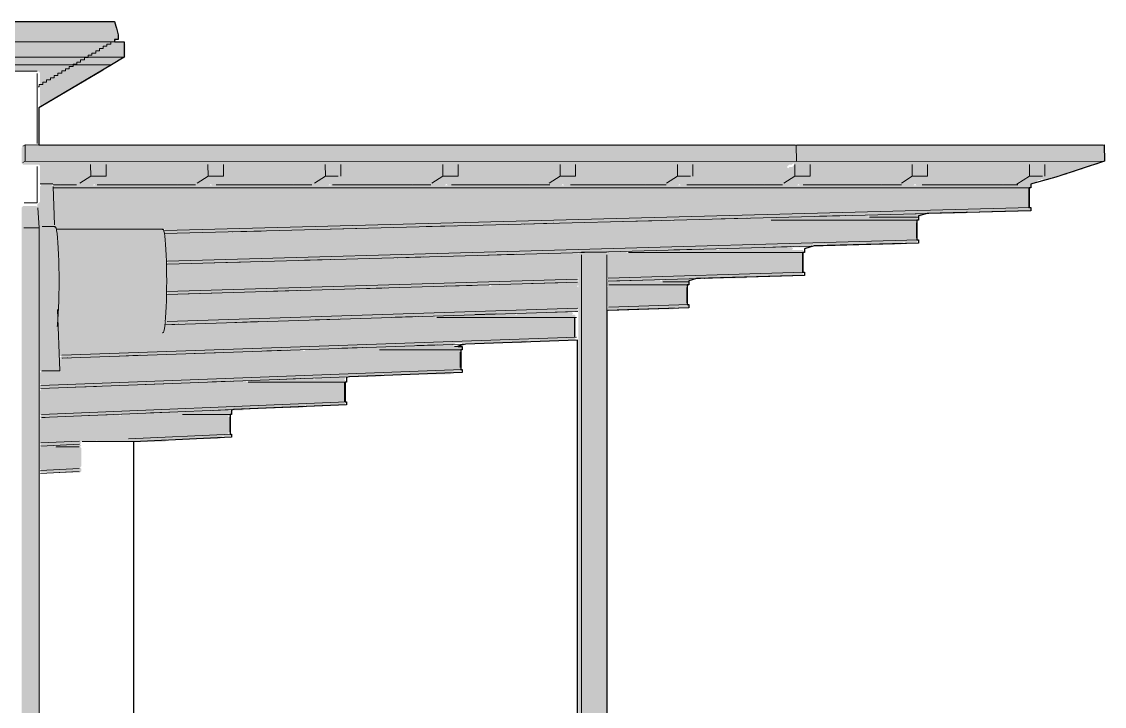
# Model space of a CAD drawing. Header units: millimetres. Extents: x 0 to 84100, y 0 to 59400.
# Drawn here: x 69584 to 73766, y 32670 to 35315 of the extents above; entities that cross this region are included whole.
import ezdxf

# ---------------------------------------------------------------- set-up
doc = ezdxf.new("R2010")
doc.units = ezdxf.units.MM
for name, color, linetype, lineweight in [('09_立面の外形', 7, 'Continuous', 30), ('10_見えがかり', 7, 'Continuous', 13), ('12_見えがかり（ガラス）', 5, 'Continuous', 9)]:
    doc.layers.add(name, color=color, linetype=linetype, lineweight=lineweight)

msp = doc.modelspace()

# ---------------------------------------------------------------- hatches: boundary and pattern name
at = {"layer": '10_見えがかり', "true_color": 0xe9dcc4}
for points in [[(69944.3, 35298.1), (69954.3, 35288.1), (69954.3, 35248.1), (69939.3, 35233.1), (69919.3, 35233.1), (49009.3, 35233.1), (49004.3, 35228.1), (49004.3, 35308.1), (49009.3, 35313.1), (69939.3, 35313.1), (69944.3, 35308.1)], [(69704.3, 34678.1), (69704.3, 34568.1), (69709.3, 34563.1), (69714.3, 34558.1), (69714.3, 34508.1), (69724.3, 34498.1), (69724.3, 34028.1), (69734.3, 34018.1), (69734.3, 33968.1), (69729.3, 33963.1), (69659.3, 33963.1), (69654.3, 33968.1), (69654.3, 34548.1), (69644.3, 34558.1), (69644.3, 34608.1), (69654.3, 34618.1), (69654.3, 34678.1), (69659.3, 34683.1), (69699.3, 34683.1)], [(69644.3, 34558.1), (69654.3, 34548.1), (69654.3, 30698.1), (69649.3, 30693.1), (69589.3, 30693.1), (69584.3, 30698.1), (69584.3, 34598.1), (69589.3, 34603.1), (69639.3, 34603.1), (69644.3, 34598.1)], [(70134.3, 34508.1), (70134.3, 34468.1), (70144.3, 34458.1), (70144.3, 34168.1), (70134.3, 34158.1), (70134.3, 34118.1), (70129.3, 34113.1), (69729.3, 34113.1), (69724.3, 34118.1), (69724.3, 34498.1), (69714.3, 34508.1), (69719.3, 34513.1), (70129.3, 34513.1)]]:
    msp.add_hatch(color=8, dxfattribs=at).paths.add_polyline_path(points)
at = {"layer": '10_見えがかり', "true_color": 0xbdbdbd}
for points in [[(72574.3, 34778.1), (72559.3, 34763.1), (72549.3, 34763.1), (72539.3, 34753.1), (72529.3, 34753.1), (72519.3, 34743.1), (72509.3, 34743.1), (72489.3, 34723.1), (72479.3, 34723.1), (72469.3, 34713.1), (72459.3, 34713.1), (72449.3, 34703.1), (72439.3, 34703.1), (72429.3, 34693.1), (72419.3, 34693.1), (72409.3, 34683.1), (72129.3, 34683.1), (72124.3, 34688.1), (72129.3, 34693.1), (72139.3, 34693.1), (72149.3, 34703.1), (72159.3, 34703.1), (72174.3, 34718.1), (72174.3, 34758.1), (72169.3, 34763.1), (72109.3, 34763.1), (72089.3, 34743.1), (72079.3, 34743.1), (72059.3, 34723.1), (72049.3, 34723.1), (72029.3, 34703.1), (72019.3, 34703.1), (72009.3, 34693.1), (71999.3, 34693.1), (71989.3, 34683.1), (71679.3, 34683.1), (71674.3, 34688.1), (71679.3, 34693.1), (71689.3, 34693.1), (71709.3, 34713.1), (71719.3, 34713.1), (71724.3, 34718.1), (71724.3, 34758.1), (71719.3, 34763.1), (71659.3, 34763.1), (71639.3, 34743.1), (71629.3, 34743.1), (71619.3, 34733.1), (71609.3, 34733.1), (71589.3, 34713.1), (71579.3, 34713.1), (71559.3, 34693.1), (71549.3, 34693.1), (71539.3, 34683.1), (71229.3, 34683.1), (71224.3, 34688.1), (71239.3, 34703.1), (71249.3, 34703.1), (71259.3, 34713.1), (71269.3, 34713.1), (71274.3, 34718.1), (71274.3, 34758.1), (71269.3, 34763.1), (71209.3, 34763.1), (71199.3, 34753.1), (71189.3, 34753.1), (71169.3, 34733.1), (71159.3, 34733.1), (71139.3, 34713.1), (71129.3, 34713.1), (71119.3, 34703.1), (71109.3, 34703.1), (71089.3, 34683.1), (70779.3, 34683.1), (70774.3, 34688.1), (70789.3, 34703.1), (70799.3, 34703.1), (70814.3, 34718.1), (70814.3, 34758.1), (70809.3, 34763.1), (70759.3, 34763.1), (70749.3, 34753.1), (70739.3, 34753.1), (70729.3, 34743.1), (70719.3, 34743.1), (70699.3, 34723.1), (70689.3, 34723.1), (70669.3, 34703.1), (70659.3, 34703.1), (70649.3, 34693.1), (70639.3, 34693.1), (70629.3, 34683.1), (70319.3, 34683.1), (70314.3, 34688.1), (70319.3, 34693.1), (70329.3, 34693.1), (70349.3, 34713.1), (70359.3, 34713.1), (70364.3, 34718.1), (70364.3, 34758.1), (70359.3, 34763.1), (70299.3, 34763.1), (70279.3, 34743.1), (70269.3, 34743.1), (70259.3, 34733.1), (70249.3, 34733.1), (70229.3, 34713.1), (70219.3, 34713.1), (70199.3, 34693.1), (70189.3, 34693.1), (70179.3, 34683.1), (69869.3, 34683.1), (69864.3, 34688.1), (69879.3, 34703.1), (69889.3, 34703.1), (69899.3, 34713.1), (69909.3, 34713.1), (69914.3, 34718.1), (69914.3, 34758.1), (69909.3, 34763.1), (69849.3, 34763.1), (69839.3, 34753.1), (69829.3, 34753.1), (69809.3, 34733.1), (69799.3, 34733.1), (69779.3, 34713.1), (69769.3, 34713.1), (69759.3, 34703.1), (69749.3, 34703.1), (69729.3, 34683.1), (69659.3, 34683.1), (69654.3, 34688.1), (69654.3, 34758.1), (69649.3, 34763.1), (69589.3, 34763.1), (69584.3, 34768.1), (69584.3, 34828.1), (69599.3, 34843.1), (72569.3, 34843.1), (72574.3, 34838.1)], [(73759.3, 34773.1), (73749.3, 34773.1), (73739.3, 34763.1), (73719.3, 34763.1), (73709.3, 34753.1), (73689.3, 34753.1), (73679.3, 34743.1), (73659.3, 34743.1), (73649.3, 34733.1), (73629.3, 34733.1), (73619.3, 34723.1), (73589.3, 34723.1), (73579.3, 34713.1), (73559.3, 34713.1), (73549.3, 34703.1), (73529.3, 34703.1), (73524.3, 34708.1), (73534.3, 34718.1), (73534.3, 34758.1), (73529.3, 34763.1), (73469.3, 34763.1), (73449.3, 34743.1), (73439.3, 34743.1), (73419.3, 34723.1), (73409.3, 34723.1), (73389.3, 34703.1), (73379.3, 34703.1), (73374.3, 34698.1), (73374.3, 34688.1), (73369.3, 34683.1), (73039.3, 34683.1), (73034.3, 34688.1), (73039.3, 34693.1), (73049.3, 34693.1), (73069.3, 34713.1), (73079.3, 34713.1), (73084.3, 34718.1), (73084.3, 34758.1), (73079.3, 34763.1), (73019.3, 34763.1), (72999.3, 34743.1), (72989.3, 34743.1), (72979.3, 34733.1), (72969.3, 34733.1), (72949.3, 34713.1), (72939.3, 34713.1), (72919.3, 34693.1), (72909.3, 34693.1), (72899.3, 34683.1), (72589.3, 34683.1), (72584.3, 34688.1), (72599.3, 34703.1), (72609.3, 34703.1), (72619.3, 34713.1), (72629.3, 34713.1), (72634.3, 34718.1), (72634.3, 34758.1), (72629.3, 34763.1), (72569.3, 34763.1), (72564.3, 34768.1), (72574.3, 34778.1), (72574.3, 34838.1), (72579.3, 34843.1), (73759.3, 34843.1), (73764.3, 34838.1), (73764.3, 34778.1)], [(69914.3, 34758.1), (69914.3, 34718.1), (69909.3, 34713.1), (69899.3, 34713.1), (69889.3, 34703.1), (69879.3, 34703.1), (69859.3, 34683.1), (69739.3, 34683.1), (69734.3, 34688.1), (69749.3, 34703.1), (69759.3, 34703.1), (69769.3, 34713.1), (69779.3, 34713.1), (69799.3, 34733.1), (69809.3, 34733.1), (69829.3, 34753.1), (69839.3, 34753.1), (69849.3, 34763.1), (69909.3, 34763.1)], [(70364.3, 34758.1), (70364.3, 34718.1), (70359.3, 34713.1), (70349.3, 34713.1), (70329.3, 34693.1), (70319.3, 34693.1), (70309.3, 34683.1), (70189.3, 34683.1), (70184.3, 34688.1), (70189.3, 34693.1), (70199.3, 34693.1), (70219.3, 34713.1), (70229.3, 34713.1), (70249.3, 34733.1), (70259.3, 34733.1), (70269.3, 34743.1), (70279.3, 34743.1), (70299.3, 34763.1), (70359.3, 34763.1)], [(70814.3, 34758.1), (70814.3, 34718.1), (70799.3, 34703.1), (70789.3, 34703.1), (70769.3, 34683.1), (70639.3, 34683.1), (70634.3, 34688.1), (70639.3, 34693.1), (70649.3, 34693.1), (70659.3, 34703.1), (70669.3, 34703.1), (70689.3, 34723.1), (70699.3, 34723.1), (70719.3, 34743.1), (70729.3, 34743.1), (70739.3, 34753.1), (70749.3, 34753.1), (70759.3, 34763.1), (70809.3, 34763.1)], [(71274.3, 34758.1), (71274.3, 34718.1), (71269.3, 34713.1), (71259.3, 34713.1), (71249.3, 34703.1), (71239.3, 34703.1), (71219.3, 34683.1), (71099.3, 34683.1), (71094.3, 34688.1), (71109.3, 34703.1), (71119.3, 34703.1), (71129.3, 34713.1), (71139.3, 34713.1), (71159.3, 34733.1), (71169.3, 34733.1), (71189.3, 34753.1), (71199.3, 34753.1), (71209.3, 34763.1), (71269.3, 34763.1)], [(71724.3, 34758.1), (71724.3, 34718.1), (71719.3, 34713.1), (71709.3, 34713.1), (71689.3, 34693.1), (71679.3, 34693.1), (71669.3, 34683.1), (71549.3, 34683.1), (71544.3, 34688.1), (71549.3, 34693.1), (71559.3, 34693.1), (71579.3, 34713.1), (71589.3, 34713.1), (71609.3, 34733.1), (71619.3, 34733.1), (71629.3, 34743.1), (71639.3, 34743.1), (71659.3, 34763.1), (71719.3, 34763.1)], [(72174.3, 34758.1), (72174.3, 34718.1), (72159.3, 34703.1), (72149.3, 34703.1), (72139.3, 34693.1), (72129.3, 34693.1), (72119.3, 34683.1), (71999.3, 34683.1), (71994.3, 34688.1), (71999.3, 34693.1), (72009.3, 34693.1), (72019.3, 34703.1), (72029.3, 34703.1), (72049.3, 34723.1), (72059.3, 34723.1), (72079.3, 34743.1), (72089.3, 34743.1), (72109.3, 34763.1), (72169.3, 34763.1)], [(72519.3, 34733.1), (72499.3, 34713.1), (72489.3, 34713.1), (72479.3, 34703.1), (72469.3, 34703.1), (72449.3, 34683.1), (72419.3, 34683.1), (72414.3, 34688.1), (72419.3, 34693.1), (72429.3, 34693.1), (72439.3, 34703.1), (72449.3, 34703.1), (72459.3, 34713.1), (72469.3, 34713.1), (72479.3, 34723.1), (72489.3, 34723.1), (72509.3, 34743.1), (72519.3, 34743.1), (72529.3, 34753.1), (72539.3, 34753.1), (72544.3, 34748.1), (72529.3, 34733.1)], [(72634.3, 34758.1), (72634.3, 34718.1), (72629.3, 34713.1), (72619.3, 34713.1), (72609.3, 34703.1), (72599.3, 34703.1), (72579.3, 34683.1), (72459.3, 34683.1), (72454.3, 34688.1), (72469.3, 34703.1), (72479.3, 34703.1), (72489.3, 34713.1), (72499.3, 34713.1), (72519.3, 34733.1), (72529.3, 34733.1), (72549.3, 34753.1), (72559.3, 34753.1), (72569.3, 34763.1), (72629.3, 34763.1)], [(73084.3, 34758.1), (73084.3, 34718.1), (73079.3, 34713.1), (73069.3, 34713.1), (73049.3, 34693.1), (73039.3, 34693.1), (73029.3, 34683.1), (72909.3, 34683.1), (72904.3, 34688.1), (72909.3, 34693.1), (72919.3, 34693.1), (72939.3, 34713.1), (72949.3, 34713.1), (72969.3, 34733.1), (72979.3, 34733.1), (72989.3, 34743.1), (72999.3, 34743.1), (73019.3, 34763.1), (73079.3, 34763.1)], [(73534.3, 34758.1), (73534.3, 34718.1), (73519.3, 34703.1), (73509.3, 34703.1), (73499.3, 34693.1), (73489.3, 34693.1), (73479.3, 34683.1), (73379.3, 34683.1), (73374.3, 34688.1), (73374.3, 34698.1), (73379.3, 34703.1), (73389.3, 34703.1), (73409.3, 34723.1), (73419.3, 34723.1), (73439.3, 34743.1), (73449.3, 34743.1), (73469.3, 34763.1), (73529.3, 34763.1)], [(73484.3, 34678.1), (73479.3, 34673.1), (69709.3, 34673.1), (69704.3, 34678.1), (69709.3, 34683.1), (73479.3, 34683.1)], [(73474.3, 34668.1), (73474.3, 34598.1), (73469.3, 34593.1), (73149.3, 34593.1), (73139.3, 34583.1), (72779.3, 34583.1), (72769.3, 34573.1), (72399.3, 34573.1), (72389.3, 34563.1), (72019.3, 34563.1), (72009.3, 34553.1), (71639.3, 34553.1), (71629.3, 34543.1), (71269.3, 34543.1), (71259.3, 34533.1), (70889.3, 34533.1), (70879.3, 34523.1), (70509.3, 34523.1), (70499.3, 34513.1), (69719.3, 34513.1), (69714.3, 34518.1), (69714.3, 34558.1), (69709.3, 34563.1), (69704.3, 34568.1), (69704.3, 34668.1), (69709.3, 34673.1), (73469.3, 34673.1)], [(73484.3, 34588.1), (73479.3, 34583.1), (73239.3, 34583.1), (73229.3, 34573.1), (72859.3, 34573.1), (72849.3, 34563.1), (72479.3, 34563.1), (72469.3, 34553.1), (72099.3, 34553.1), (72089.3, 34543.1), (71729.3, 34543.1), (71719.3, 34533.1), (71349.3, 34533.1), (71339.3, 34523.1), (70969.3, 34523.1), (70959.3, 34513.1), (70589.3, 34513.1), (70579.3, 34503.1), (70219.3, 34503.1), (70209.3, 34493.1), (70139.3, 34493.1), (70134.3, 34498.1), (70134.3, 34508.1), (70139.3, 34513.1), (70499.3, 34513.1), (70509.3, 34523.1), (70879.3, 34523.1), (70889.3, 34533.1), (71259.3, 34533.1), (71269.3, 34543.1), (71629.3, 34543.1), (71639.3, 34553.1), (72009.3, 34553.1), (72019.3, 34563.1), (72389.3, 34563.1), (72399.3, 34573.1), (72769.3, 34573.1), (72779.3, 34583.1), (73139.3, 34583.1), (73149.3, 34593.1), (73479.3, 34593.1)], [(73044.3, 34538.1), (73044.3, 34478.1), (73039.3, 34473.1), (72919.3, 34473.1), (72909.3, 34463.1), (72559.3, 34463.1), (72549.3, 34453.1), (72209.3, 34453.1), (72199.3, 34443.1), (71849.3, 34443.1), (71839.3, 34433.1), (71499.3, 34433.1), (71489.3, 34423.1), (71139.3, 34423.1), (71129.3, 34413.1), (70789.3, 34413.1), (70779.3, 34403.1), (70429.3, 34403.1), (70419.3, 34393.1), (70149.3, 34393.1), (70144.3, 34398.1), (70144.3, 34458.1), (70134.3, 34468.1), (70134.3, 34488.1), (70139.3, 34493.1), (70209.3, 34493.1), (70219.3, 34503.1), (70579.3, 34503.1), (70589.3, 34513.1), (70959.3, 34513.1), (70969.3, 34523.1), (71339.3, 34523.1), (71349.3, 34533.1), (71719.3, 34533.1), (71729.3, 34543.1), (73039.3, 34543.1)], [(73044.3, 34558.1), (73044.3, 34548.1), (73039.3, 34543.1), (72099.3, 34543.1), (72094.3, 34548.1), (72099.3, 34553.1), (72469.3, 34553.1), (72479.3, 34563.1), (73039.3, 34563.1)], [(72859.3, 34563.1), (72854.3, 34568.1), (72859.3, 34573.1), (73059.3, 34573.1), (73064.3, 34568.1), (73059.3, 34563.1)], [(73044.3, 34468.1), (73039.3, 34463.1), (72989.3, 34463.1), (72979.3, 34453.1), (72639.3, 34453.1), (72629.3, 34443.1), (72279.3, 34443.1), (72269.3, 34433.1), (71929.3, 34433.1), (71919.3, 34423.1), (71569.3, 34423.1), (71559.3, 34413.1), (71219.3, 34413.1), (71209.3, 34403.1), (70859.3, 34403.1), (70849.3, 34393.1), (70509.3, 34393.1), (70499.3, 34383.1), (70149.3, 34383.1), (70144.3, 34388.1), (70149.3, 34393.1), (70419.3, 34393.1), (70429.3, 34403.1), (70779.3, 34403.1), (70789.3, 34413.1), (71129.3, 34413.1), (71139.3, 34423.1), (71489.3, 34423.1), (71499.3, 34433.1), (71839.3, 34433.1), (71849.3, 34443.1), (72199.3, 34443.1), (72209.3, 34453.1), (72549.3, 34453.1), (72559.3, 34463.1), (72909.3, 34463.1), (72919.3, 34473.1), (73039.3, 34473.1)], [(71734.3, 34328.1), (71729.3, 34323.1), (71659.3, 34323.1), (71649.3, 34313.1), (71319.3, 34313.1), (71309.3, 34303.1), (70989.3, 34303.1), (70979.3, 34293.1), (70659.3, 34293.1), (70649.3, 34283.1), (70329.3, 34283.1), (70319.3, 34273.1), (70149.3, 34273.1), (70144.3, 34278.1), (70144.3, 34378.1), (70149.3, 34383.1), (70499.3, 34383.1), (70509.3, 34393.1), (70849.3, 34393.1), (70859.3, 34403.1), (71209.3, 34403.1), (71219.3, 34413.1), (71559.3, 34413.1), (71569.3, 34423.1), (71729.3, 34423.1), (71734.3, 34418.1)], [(71844.3, 34418.1), (71844.3, 30398.1), (71839.3, 30393.1), (71739.3, 30393.1), (71734.3, 30398.1), (71734.3, 34418.1), (71739.3, 34423.1), (71839.3, 34423.1)], [(72604.3, 34348.1), (72599.3, 34343.1), (72319.3, 34343.1), (72309.3, 34333.1), (71989.3, 34333.1), (71979.3, 34323.1), (71849.3, 34323.1), (71844.3, 34328.1), (71844.3, 34418.1), (71849.3, 34423.1), (72599.3, 34423.1), (72604.3, 34418.1)], [(72604.3, 34428.1), (72599.3, 34423.1), (71929.3, 34423.1), (71924.3, 34428.1), (71929.3, 34433.1), (72599.3, 34433.1)], [(72274.3, 34438.1), (72279.3, 34443.1), (72559.3, 34443.1), (72564.3, 34438.1), (72559.3, 34433.1), (72279.3, 34433.1)], [(72599.3, 34333.1), (72389.3, 34333.1), (72379.3, 34323.1), (72059.3, 34323.1), (72049.3, 34313.1), (71849.3, 34313.1), (71844.3, 34318.1), (71849.3, 34323.1), (71979.3, 34323.1), (71989.3, 34333.1), (72309.3, 34333.1), (72319.3, 34343.1), (72599.3, 34343.1), (72604.3, 34338.1)], [(71734.3, 34208.1), (71729.3, 34203.1), (71429.3, 34203.1), (71419.3, 34193.1), (71119.3, 34193.1), (71109.3, 34183.1), (70809.3, 34183.1), (70799.3, 34173.1), (70509.3, 34173.1), (70499.3, 34163.1), (70199.3, 34163.1), (70189.3, 34153.1), (70139.3, 34153.1), (70134.3, 34158.1), (70144.3, 34168.1), (70144.3, 34258.1), (70149.3, 34263.1), (70389.3, 34263.1), (70399.3, 34273.1), (70719.3, 34273.1), (70729.3, 34283.1), (71049.3, 34283.1), (71059.3, 34293.1), (71729.3, 34293.1), (71734.3, 34288.1)], [(71719.3, 34303.1), (71399.3, 34303.1), (71389.3, 34293.1), (71059.3, 34293.1), (71049.3, 34283.1), (70729.3, 34283.1), (70719.3, 34273.1), (70399.3, 34273.1), (70389.3, 34263.1), (70149.3, 34263.1), (70144.3, 34268.1), (70149.3, 34273.1), (70319.3, 34273.1), (70329.3, 34283.1), (70649.3, 34283.1), (70659.3, 34293.1), (70979.3, 34293.1), (70989.3, 34303.1), (71309.3, 34303.1), (71319.3, 34313.1), (71649.3, 34313.1), (71659.3, 34323.1), (71729.3, 34323.1), (71734.3, 34318.1)], [(71734.3, 34298.1), (71729.3, 34293.1), (71399.3, 34293.1), (71394.3, 34298.1), (71399.3, 34303.1), (71719.3, 34303.1), (71729.3, 34313.1), (71734.3, 34308.1)], [(72164.3, 34298.1), (72159.3, 34293.1), (71849.3, 34293.1), (71844.3, 34298.1), (71844.3, 34308.1), (71849.3, 34313.1), (72159.3, 34313.1), (72164.3, 34308.1)], [(72154.3, 34228.1), (72149.3, 34223.1), (72049.3, 34223.1), (72039.3, 34213.1), (71849.3, 34213.1), (71844.3, 34218.1), (71844.3, 34288.1), (71849.3, 34293.1), (72149.3, 34293.1), (72154.3, 34288.1)], [(72054.3, 34318.1), (72059.3, 34323.1), (72169.3, 34323.1), (72174.3, 34318.1), (72169.3, 34313.1), (72059.3, 34313.1)], [(72159.3, 34213.1), (72109.3, 34213.1), (72099.3, 34203.1), (71849.3, 34203.1), (71844.3, 34208.1), (71849.3, 34213.1), (72039.3, 34213.1), (72049.3, 34223.1), (72159.3, 34223.1), (72164.3, 34218.1)], [(71724.3, 34168.1), (71724.3, 34098.1), (71719.3, 34093.1), (71479.3, 34093.1), (71469.3, 34083.1), (71189.3, 34083.1), (71179.3, 34073.1), (70909.3, 34073.1), (70899.3, 34063.1), (70619.3, 34063.1), (70609.3, 34053.1), (70339.3, 34053.1), (70329.3, 34043.1), (70049.3, 34043.1), (70039.3, 34033.1), (69759.3, 34033.1), (69749.3, 34023.1), (69729.3, 34023.1), (69724.3, 34028.1), (69724.3, 34108.1), (69729.3, 34113.1), (70129.3, 34113.1), (70134.3, 34118.1), (70134.3, 34138.1), (70139.3, 34143.1), (70259.3, 34143.1), (70269.3, 34153.1), (70559.3, 34153.1), (70569.3, 34163.1), (70869.3, 34163.1), (70879.3, 34173.1), (71719.3, 34173.1)], [(71729.3, 34193.1), (71499.3, 34193.1), (71489.3, 34183.1), (71189.3, 34183.1), (71179.3, 34173.1), (70879.3, 34173.1), (70869.3, 34163.1), (70569.3, 34163.1), (70559.3, 34153.1), (70269.3, 34153.1), (70259.3, 34143.1), (70139.3, 34143.1), (70134.3, 34148.1), (70139.3, 34153.1), (70189.3, 34153.1), (70199.3, 34163.1), (70499.3, 34163.1), (70509.3, 34173.1), (70799.3, 34173.1), (70809.3, 34183.1), (71109.3, 34183.1), (71119.3, 34193.1), (71419.3, 34193.1), (71429.3, 34203.1), (71729.3, 34203.1), (71734.3, 34198.1)], [(71724.3, 34178.1), (71719.3, 34173.1), (71189.3, 34173.1), (71184.3, 34178.1), (71189.3, 34183.1), (71719.3, 34183.1)], [(71499.3, 34183.1), (71494.3, 34188.1), (71499.3, 34193.1), (71709.3, 34193.1), (71714.3, 34188.1), (71709.3, 34183.1)], [(71724.3, 34088.1), (71719.3, 34083.1), (71539.3, 34083.1), (71529.3, 34073.1), (71259.3, 34073.1), (71249.3, 34063.1), (70969.3, 34063.1), (70959.3, 34053.1), (70679.3, 34053.1), (70669.3, 34043.1), (70399.3, 34043.1), (70389.3, 34033.1), (70109.3, 34033.1), (70099.3, 34023.1), (69829.3, 34023.1), (69819.3, 34013.1), (69739.3, 34013.1), (69734.3, 34018.1), (69739.3, 34023.1), (69749.3, 34023.1), (69759.3, 34033.1), (70039.3, 34033.1), (70049.3, 34043.1), (70329.3, 34043.1), (70339.3, 34053.1), (70609.3, 34053.1), (70619.3, 34063.1), (70899.3, 34063.1), (70909.3, 34073.1), (71179.3, 34073.1), (71189.3, 34083.1), (71469.3, 34083.1), (71479.3, 34093.1), (71719.3, 34093.1)], [(71284.3, 34038.1), (71284.3, 33978.1), (71279.3, 33973.1), (71189.3, 33973.1), (71179.3, 33963.1), (70929.3, 33963.1), (70919.3, 33953.1), (70659.3, 33953.1), (70649.3, 33943.1), (70399.3, 33943.1), (70389.3, 33933.1), (70139.3, 33933.1), (70129.3, 33923.1), (69879.3, 33923.1), (69869.3, 33913.1), (69659.3, 33913.1), (69654.3, 33918.1), (69654.3, 33958.1), (69659.3, 33963.1), (69729.3, 33963.1), (69734.3, 33968.1), (69734.3, 34008.1), (69739.3, 34013.1), (69819.3, 34013.1), (69829.3, 34023.1), (70099.3, 34023.1), (70109.3, 34033.1), (70389.3, 34033.1), (70399.3, 34043.1), (71279.3, 34043.1)], [(71284.3, 34058.1), (71284.3, 34048.1), (71279.3, 34043.1), (70679.3, 34043.1), (70674.3, 34048.1), (70679.3, 34053.1), (70959.3, 34053.1), (70969.3, 34063.1), (71279.3, 34063.1)], [(71284.3, 33968.1), (71279.3, 33963.1), (71249.3, 33963.1), (71239.3, 33953.1), (70979.3, 33953.1), (70969.3, 33943.1), (70719.3, 33943.1), (70709.3, 33933.1), (70459.3, 33933.1), (70449.3, 33923.1), (70199.3, 33923.1), (70189.3, 33913.1), (69929.3, 33913.1), (69919.3, 33903.1), (69669.3, 33903.1), (69659.3, 33893.1), (69654.3, 33898.1), (69654.3, 33908.1), (69659.3, 33913.1), (69869.3, 33913.1), (69879.3, 33923.1), (70129.3, 33923.1), (70139.3, 33933.1), (70389.3, 33933.1), (70399.3, 33943.1), (70649.3, 33943.1), (70659.3, 33953.1), (70919.3, 33953.1), (70929.3, 33963.1), (71179.3, 33963.1), (71189.3, 33973.1), (71279.3, 33973.1)], [(70834.3, 33918.1), (70834.3, 33848.1), (70829.3, 33843.1), (70629.3, 33843.1), (70619.3, 33833.1), (70389.3, 33833.1), (70379.3, 33823.1), (70149.3, 33823.1), (70139.3, 33813.1), (69909.3, 33813.1), (69899.3, 33803.1), (69679.3, 33803.1), (69669.3, 33793.1), (69659.3, 33793.1), (69654.3, 33798.1), (69654.3, 33888.1), (69669.3, 33903.1), (69919.3, 33903.1), (69929.3, 33913.1), (70189.3, 33913.1), (70199.3, 33923.1), (70829.3, 33923.1)], [(70834.3, 33928.1), (70829.3, 33923.1), (70459.3, 33923.1), (70454.3, 33928.1), (70459.3, 33933.1), (70829.3, 33933.1)], [(70829.3, 33933.1), (70719.3, 33933.1), (70714.3, 33938.1), (70719.3, 33943.1), (70829.3, 33943.1), (70834.3, 33938.1)], [(70834.3, 33838.1), (70829.3, 33833.1), (70679.3, 33833.1), (70669.3, 33823.1), (70449.3, 33823.1), (70439.3, 33813.1), (70209.3, 33813.1), (70199.3, 33803.1), (69969.3, 33803.1), (69959.3, 33793.1), (69729.3, 33793.1), (69719.3, 33783.1), (69659.3, 33783.1), (69654.3, 33788.1), (69659.3, 33793.1), (69669.3, 33793.1), (69679.3, 33803.1), (69899.3, 33803.1), (69909.3, 33813.1), (70139.3, 33813.1), (70149.3, 33823.1), (70379.3, 33823.1), (70389.3, 33833.1), (70619.3, 33833.1), (70629.3, 33843.1), (70829.3, 33843.1)], [(70384.3, 33788.1), (70384.3, 33728.1), (70379.3, 33723.1), (70319.3, 33723.1), (70309.3, 33713.1), (70099.3, 33713.1), (70089.3, 33703.1), (69879.3, 33703.1), (69869.3, 33693.1), (69669.3, 33693.1), (69659.3, 33683.1), (69654.3, 33688.1), (69654.3, 33778.1), (69659.3, 33783.1), (69719.3, 33783.1), (69729.3, 33793.1), (70379.3, 33793.1)], [(70394.3, 33808.1), (70394.3, 33798.1), (70389.3, 33793.1), (69969.3, 33793.1), (69964.3, 33798.1), (69969.3, 33803.1), (70199.3, 33803.1), (70209.3, 33813.1), (70389.3, 33813.1)], [(70389.3, 33713.1), (70359.3, 33713.1), (70349.3, 33703.1), (70149.3, 33703.1), (70139.3, 33693.1), (69879.3, 33693.1), (69874.3, 33698.1), (69879.3, 33703.1), (70089.3, 33703.1), (70099.3, 33713.1), (70309.3, 33713.1), (70319.3, 33723.1), (70389.3, 33723.1), (70394.3, 33718.1)], [(69809.3, 33683.1), (69719.3, 33683.1), (69714.3, 33678.1), (69709.3, 33673.1), (69659.3, 33673.1), (69654.3, 33678.1), (69669.3, 33693.1), (69809.3, 33693.1), (69814.3, 33688.1)], [(69814.3, 33668.1), (69814.3, 33598.1), (69809.3, 33593.1), (69789.3, 33593.1), (69779.3, 33583.1), (69659.3, 33583.1), (69654.3, 33588.1), (69654.3, 33668.1), (69659.3, 33673.1), (69809.3, 33673.1)], [(69814.3, 33678.1), (69809.3, 33673.1), (69719.3, 33673.1), (69714.3, 33678.1), (69719.3, 33683.1), (69809.3, 33683.1)], [(69814.3, 33588.1), (69814.3, 33578.1), (69809.3, 33573.1), (69659.3, 33573.1), (69654.3, 33578.1), (69659.3, 33583.1), (69779.3, 33583.1), (69789.3, 33593.1), (69809.3, 33593.1)]]:
    msp.add_hatch(color=8, dxfattribs=at).paths.add_polyline_path(points)
at = {"layer": '12_見えがかり（ガラス）', "true_color": 0xdce9f2}
msp.add_hatch(color=8, dxfattribs=at).paths.add_polyline_path([(69984.3, 35228.1), (69984.3, 35178.1), (69979.3, 35173.1), (69969.3, 35173.1), (69959.3, 35163.1), (69949.3, 35163.1), (69929.3, 35143.1), (69919.3, 35143.1), (69909.3, 35133.1), (69899.3, 35133.1), (69879.3, 35113.1), (69869.3, 35113.1), (69859.3, 35103.1), (69849.3, 35103.1), (69829.3, 35083.1), (69819.3, 35083.1), (69809.3, 35073.1), (69799.3, 35073.1), (69789.3, 35063.1), (69779.3, 35063.1), (69759.3, 35043.1), (69749.3, 35043.1), (69739.3, 35033.1), (69729.3, 35033.1), (69714.3, 35018.1), (69709.3, 35013.1), (69699.3, 35013.1), (69689.3, 35003.1), (69679.3, 35003.1), (69659.3, 34983.1), (69654.3, 34988.1), (69654.3, 35118.1), (69649.3, 35123.1), (69519.3, 35123.1), (69509.3, 35113.1), (69499.3, 35113.1), (69489.3, 35103.1), (69479.3, 35103.1), (69469.3, 35093.1), (69459.3, 35093.1), (69449.3, 35083.1), (69439.3, 35083.1), (69429.3, 35073.1), (69419.3, 35073.1), (69409.3, 35063.1), (69399.3, 35063.1), (69389.3, 35053.1), (69379.3, 35053.1), (69369.3, 35043.1), (69359.3, 35043.1), (69349.3, 35033.1), (69339.3, 35033.1), (69329.3, 35023.1), (69319.3, 35023.1), (69309.3, 35013.1), (69299.3, 35013.1), (69289.3, 35003.1), (69279.3, 35003.1), (69259.3, 34983.1), (69249.3, 34983.1), (69244.3, 34978.1), (69244.3, 34968.1), (69239.3, 34963.1), (68419.3, 34963.1), (68409.3, 34973.1), (49009.3, 34973.1), (49004.3, 34978.1), (49004.3, 35228.1), (49009.3, 35233.1), (69979.3, 35233.1)])

# ---------------------------------------------------------------- linework, layer by layer
at = {"layer": '09_立面の外形'}
for points in [[(49002.8, 35315.1), (69942.7, 35315.1), (69945.2, 35306.6), (69947.6, 35298), (69950, 35289.5), (69957.3, 35263.8), (69957.3, 35245.8), (69942.7, 35245.8), (69942.7, 35237.5), (69979.9, 35237.5), (69979.9, 35177.5), (69930.8, 35148.3), (69650.5, 34981.7), (69650.5, 34839.2), (72575.9, 34838.5), (73765, 34839.2), (73765.7, 34775.6), (73577.8, 34714.5), (73489.6, 34689.6), (73481.2, 34686.9), (73481.2, 34672.8), (73475.5, 34672.8), (73475.5, 34596.8), (73481.2, 34596.8), (73481.2, 34584.8), (73081.6, 34574.2), (73047.8, 34564.7), (73047.8, 34547.8), (73042, 34547.8), (73042, 34471.8), (73047.8, 34471.8), (73047.8, 34459.8), (72645.2, 34448.5), (72607.4, 34437.8), (72607.4, 34422.8), (72601.6, 34422.8), (72601.6, 34346.8), (72607.4, 34346.8), (72607.4, 34334.8), (72190.5, 34322.3), (72160.4, 34313.8), (72160.4, 34297.8), (72154.7, 34297.8), (72154.7, 34221.8), (72160.4, 34221.8), (72160.4, 34209.8), (71843.7, 34199.5), (71843.7, 30393.1)], [(71730.5, 30393.1), (71730.5, 34085), (71297.8, 34069.8), (71269.1, 34061.7), (71269.3, 34059.8), (71285.6, 34059.8), (71285.6, 34047.8), (71279.8, 34047.8), (71279.8, 33971.8), (71285.6, 33971.8), (71285.6, 33959.8), (70849.9, 33943.2), (70838.7, 33940), (70838.7, 33922.8), (70832.9, 33922.8), (70832.9, 33846.8), (70838.7, 33846.8), (70838.7, 33834.8), (70401.7, 33816.5), (70395, 33814.6), (70395, 33797.8), (70389.3, 33797.8), (70389.3, 33721.8), (70395, 33721.8), (70395, 33709.8), (70016.4, 33692.2), (70016.4, 30543.1)]]:
    msp.add_lwpolyline(points, dxfattribs=at)
at = {"layer": '10_見えがかり'}
for points in [[(48991.1, 35315.1), (69942.7, 35315.1), (69945.2, 35306.6), (69947.6, 35298), (69950, 35289.5), (69957.3, 35263.8), (69957.3, 35245.8), (69942.7, 35245.8), (69942.7, 35237.1), (69928.1, 35237.1), (69928.1, 35228.5), (69913.5, 35228.5), (69913.5, 35219.8), (69899, 35219.8), (69899, 35217.1), (69899, 35214.1), (69899, 35211.1), (69884.4, 35211.1), (69884.4, 35202.5), (69869.8, 35202.5), (69869.8, 35193.8), (69855.2, 35193.8), (69855.2, 35191.1), (69855.2, 35188.1), (69855.2, 35185.1), (69840.6, 35185.1), (69840.6, 35176.5), (69826, 35176.5), (69826, 35167.8), (69811.4, 35167.8), (69811.4, 35159.1), (69796.9, 35159.1), (69796.9, 35150.5), (69782.3, 35150.5), (69782.3, 35141.8), (69767.7, 35141.8), (69767.7, 35133.1), (69753.1, 35133.1), (69753.1, 35124.5), (69738.5, 35124.5), (69738.5, 35115.8), (69723.9, 35115.8), (69723.9, 35107.1), (69709.3, 35107.1), (69709.3, 35104.5), (69709.3, 35101.5), (69709.3, 35098.5), (69694.8, 35098.5), (69694.8, 35095.8), (69694.8, 35092.8), (69694.8, 35089.8), (69680.2, 35089.8), (69680.2, 35081.1), (69665.6, 35081.1), (69665.6, 35072.5), (69651, 35072.5), (69651, 35063.8), (69647.5, 35063.8)], [(69643.7, 35124.1), (69524.3, 35124.1)], [(69643.7, 34844.7), (69643.7, 35114.2)], [(69588.3, 34834), (69596.9, 34839.2)], [(69597.6, 34775.6), (69596.9, 34839.2)], [(69596.9, 34839.2), (72575.9, 34838.5)], [(73765, 34839.2), (72575.9, 34838.5)], [(72576.6, 34774.9), (72575.9, 34838.5)], [(72576.6, 34774.9), (72575.9, 34838.5)], [(73765.7, 34775.6), (73765, 34839.2)], [(69597.6, 34775.6), (69589, 34770.5)], [(69597.6, 34775.6), (72576.6, 34774.9)], [(69643.7, 34615.1), (69643.7, 34754.9)], [(69850.8, 34718.1), (69850.3, 34762.8)], [(69910.3, 34718.1), (69909.8, 34762.8)], [(70304, 34718.1), (70303.5, 34762.8)], [(70363.5, 34718.1), (70363, 34762.8)], [(70757.3, 34718.1), (70756.8, 34762.8)], [(70816.8, 34718.1), (70816.3, 34762.8)], [(71210.6, 34718.1), (71210.1, 34762.8)], [(71270, 34718.1), (71269.5, 34762.8)], [(71663.8, 34718.1), (71663.3, 34762.8)], [(71723.3, 34718.1), (71722.8, 34762.8)], [(72117.1, 34718.1), (72116.6, 34762.8)], [(72176.6, 34718.1), (72176.1, 34762.8)], [(72570.3, 34718.1), (72569.8, 34762.8)], [(73765.7, 34775.6), (72576.6, 34774.9)], [(72629.8, 34718.1), (72629.3, 34762.8)], [(73023.6, 34718.1), (73023.1, 34762.8)], [(73083.1, 34718.1), (73082.6, 34762.8)], [(73476.8, 34718.1), (73476.4, 34762.8)], [(73536.3, 34718.1), (73535.8, 34762.8)], [(69808.6, 34691.4), (69850.8, 34718.1)], [(69910.3, 34718.1), (69850.8, 34718.1)], [(70261.9, 34691.4), (70304, 34718.1)], [(70363.5, 34718.1), (70304, 34718.1)], [(70715.2, 34691.4), (70757.3, 34718.1)], [(70806.9, 34718.1), (70757.3, 34718.1)], [(71168.5, 34691.4), (71210.6, 34718.1)], [(71270, 34718.1), (71210.6, 34718.1)], [(71621.8, 34691.5), (71663.8, 34718.1)], [(71723.3, 34718.1), (71663.8, 34718.1)], [(72074.9, 34691.3), (72117.1, 34718.1)], [(72166.6, 34718.1), (72117.1, 34718.1)], [(72528.2, 34691.4), (72570.3, 34718.1)], [(72629.8, 34718.1), (72570.3, 34718.1)], [(72981.6, 34691.5), (73023.6, 34718.1)], [(73083.1, 34718.1), (73023.6, 34718.1)], [(73427.8, 34687), (73476.8, 34718.1)], [(73476.8, 34718.1), (73526.4, 34718.1)], [(69704.7, 34688), (69655.1, 34688)], [(69705, 34678.1), (69710.5, 34529.8)], [(69706.1, 34684.8), (69796, 34684.8)], [(69706.1, 34672.8), (69706.1, 34678.8)], [(69706.1, 34672.8), (73481.2, 34672.8)], [(69875.9, 34684.8), (70255.4, 34684.8)], [(70335.3, 34684.8), (70704.8, 34684.8)], [(70784.7, 34684.8), (71164.2, 34684.8)], [(71244.1, 34684.8), (71623.6, 34684.8)], [(71703.5, 34684.8), (72073.1, 34684.8)], [(72152.9, 34684.8), (72522.5, 34684.8)], [(72602.4, 34684.8), (72981.9, 34684.8)], [(73061.8, 34684.8), (73431.3, 34684.8)], [(73473.9, 34594.6), (73473.9, 34672.8)], [(73475.5, 34594.6), (73475.5, 34672.8)], [(73481.2, 34672.8), (73481.2, 34684.8)], [(69643.7, 34615.1), (69593.9, 34615.1)], [(69651.9, 34518.2), (69645.8, 34596.5)], [(70135.5, 34508.2), (73481.2, 34596.8)], [(70135.5, 34496.2), (73481.2, 34584.8)], [(73414, 34583.2), (73473.9, 34584.8)], [(73415.5, 34583.2), (73475.5, 34584.8)], [(73473.9, 34584.8), (73475.5, 34584.8)], [(73474.7, 34584.8), (73481.2, 34584.8)], [(73481.2, 34584.8), (73481.2, 34596.8)], [(71905.9, 34543.3), (72005.8, 34545.9)], [(71907.5, 34543.3), (72017.3, 34546.2)], [(72285.4, 34553.3), (72385.3, 34556)], [(72287, 34553.3), (72386.9, 34556)], [(72479.2, 34547.8), (73047.8, 34547.8)], [(72664.9, 34563.4), (72764.8, 34566)], [(72666.5, 34563.4), (72766.4, 34566)], [(72858.3, 34559.8), (73047.8, 34559.8)], [(73034.5, 34573.2), (73154.3, 34576.3)], [(73036, 34573.2), (73145.9, 34576.1)], [(73047.8, 34547.8), (73047.8, 34559.8)], [(69651.9, 34518.2), (69592.5, 34518.2)], [(69651.9, 34336), (69651.9, 34518.2)], [(69713.2, 34523.1), (69663.7, 34523.1)], [(69711.4, 34521.6), (69713.2, 34523.1)], [(69713.2, 34523.1), (69715.1, 34521.6)], [(69715.1, 34521.6), (69717, 34516.8)], [(69717, 34516.8), (69718.8, 34508.4)], [(69718.8, 34508.4), (69720.7, 34496.3)], [(69720, 34513.1), (70129.8, 34513.1)], [(70128, 34511.4), (70129.8, 34513.1)], [(70129.8, 34513.1), (70131.7, 34511.4)], [(70131.7, 34511.4), (70133.5, 34506.3)], [(70133.5, 34506.3), (70135.2, 34497.9)], [(70397.8, 34503.3), (70497.7, 34506)], [(70399.4, 34503.3), (70509.3, 34506.2)], [(70777.4, 34513.4), (70877.2, 34516)], [(70778.9, 34513.4), (70878.8, 34516)], [(71146.9, 34523.2), (71256.7, 34526.1)], [(71148.5, 34523.2), (71258.3, 34526.1)], [(71526.4, 34533.2), (71636.3, 34536.1)], [(71528, 34533.2), (71637.8, 34536.1)], [(73040.4, 34479.4), (73040.4, 34538)], [(73042, 34479.4), (73042, 34538)], [(69720.7, 34496.3), (69722.4, 34480.6)], [(69722.4, 34480.6), (69724, 34461.6)], [(69724, 34461.6), (69725.4, 34439.8)], [(70135.2, 34497.9), (70136.9, 34486.3)], [(70136.9, 34486.3), (70138.4, 34471.8)], [(70138.4, 34471.8), (70139.8, 34454.6)], [(70145.3, 34390.1), (73047.8, 34471.8)], [(70145.3, 34378.1), (73047.8, 34459.8)], [(73047.8, 34471.8), (73041.2, 34471.8)], [(73047.8, 34459.8), (73047.8, 34471.8)], [(69725.4, 34439.8), (69726.5, 34415.8)], [(70139.8, 34454.6), (70141, 34434.9)], [(70141, 34434.9), (70142.1, 34413.1)], [(71384.7, 34413.2), (71494.4, 34416.3)], [(71386.3, 34413.2), (71486, 34416)], [(71743.8, 34423.3), (71843.5, 34426.1)], [(71745.4, 34423.3), (71845.1, 34426.1)], [(71843.7, 34424.6), (71745.6, 34424.6)], [(71927.5, 34422.8), (72607.4, 34422.8)], [(72102.8, 34433.4), (72202.6, 34436.2)], [(72104.4, 34433.4), (72204.2, 34436.2)], [(72451.9, 34443.2), (72551.7, 34446)], [(72453.5, 34443.2), (72563.2, 34446.3)], [(72600.1, 34344.6), (72600.1, 34422.8)], [(72601.6, 34344.6), (72601.6, 34422.8)], [(72607.4, 34422.8), (72607.4, 34434.8)], [(72811, 34453.3), (72910.7, 34456.2)], [(72812.6, 34453.3), (72912.3, 34456.2)], [(69726.5, 34415.8), (69727.4, 34390.4)], [(69727.4, 34390.4), (69728, 34364.4)], [(70142.1, 34413.1), (70142.9, 34389.7)], [(70142.9, 34389.7), (70143.5, 34364.9)], [(70327.4, 34383.4), (70417.2, 34385.9)], [(70329, 34383.4), (70428.8, 34386.2)], [(70676.5, 34393.2), (70776.3, 34396)], [(70678.1, 34393.2), (70777.9, 34396)], [(71035.6, 34403.3), (71125.4, 34405.9)], [(71037.2, 34403.3), (71136.9, 34406.2)], [(71745.6, 30393.1), (71745.6, 34414.6)], [(71843.7, 34414.6), (71843.7, 30393.1)], [(69651.9, 34153.9), (69651.9, 34336)], [(69728, 34364.4), (69728.4, 34338.4)], [(69728.5, 34313.1), (69728.4, 34338.4)], [(70143.5, 34364.9), (70143.8, 34339.2)], [(70143.8, 34339.2), (70144, 34313.1)], [(71849.8, 34324), (72607.4, 34346.8)], [(71849.8, 34312), (72607.4, 34334.8)], [(72550.2, 34333.3), (72600.1, 34334.8)], [(72551.8, 34333.3), (72601.6, 34334.8)], [(72600.1, 34334.8), (72601.6, 34334.8)], [(72600.9, 34334.8), (72607.4, 34334.8)], [(72607.4, 34334.8), (72607.4, 34346.8)], [(69728.5, 34313.1), (69728.4, 34287.9)], [(70144, 34313.1), (70143.8, 34287)], [(70145.2, 34272.6), (71730.2, 34320.4)], [(70145.2, 34260.6), (71730.2, 34308.4)], [(71224.4, 34293.4), (71324.1, 34296.4)], [(71226, 34293.4), (71315.7, 34296.1)], [(71553.4, 34303.3), (71653, 34306.3)], [(71554.9, 34303.3), (71654.6, 34306.3)], [(71851.3, 34297.8), (72160.4, 34297.8)], [(71882.3, 34313.2), (71982, 34316.2)], [(71883.9, 34313.2), (71983.6, 34316.2)], [(72060.7, 34309.8), (72160.4, 34309.8)], [(72160.4, 34297.8), (72160.4, 34309.8)], [(72221.3, 34323.4), (72311, 34326.1)], [(72222.8, 34323.4), (72312.6, 34326.1)], [(69728, 34261.9), (69727.4, 34235.8)], [(69728.4, 34287.9), (69728, 34261.9)], [(70143.5, 34261.4), (70142.9, 34236.6)], [(70143.8, 34287), (70143.5, 34261.4)], [(70227.5, 34263.3), (70317.2, 34266)], [(70229.1, 34263.3), (70318.8, 34266)], [(70556.5, 34273.3), (70646.2, 34276)], [(70558.1, 34273.3), (70647.8, 34276)], [(70885.5, 34283.2), (70975.2, 34285.9)], [(70887, 34283.2), (70986.7, 34286.2)], [(72153.1, 34229.4), (72153.1, 34288)], [(72154.7, 34229.4), (72154.7, 34288)], [(69726.5, 34210.4), (69725.4, 34186.5)], [(69727.4, 34235.8), (69726.5, 34210.4)], [(70142.1, 34213.1), (70141, 34191.4)], [(70142.9, 34236.6), (70142.1, 34213.1)], [(70145.9, 34156.4), (71731.6, 34207.9)], [(71851.3, 34211.8), (72160.4, 34221.8)], [(71851.3, 34199.8), (72160.4, 34209.8)], [(72160.4, 34221.8), (72153.9, 34221.8)], [(72160.4, 34209.8), (72160.4, 34221.8)], [(69722.7, 34203.7), (69731.5, 33966.4)], [(69725.4, 34186.5), (69724, 34164.6)], [(70135.9, 34144.1), (71731.6, 34195.9)], [(70139.8, 34171.7), (70138.4, 34154.5)], [(70141, 34191.4), (70139.8, 34171.7)], [(70717, 34163.2), (70806.7, 34166.1)], [(70718.5, 34163.2), (70808.3, 34166.1)], [(71026.1, 34173.2), (71105.9, 34175.8)], [(71027.7, 34173.2), (71117.5, 34176.2)], [(71186.9, 34172.8), (71726.3, 34172.8)], [(71335.3, 34183.3), (71415.1, 34185.9)], [(71336.9, 34183.3), (71416.7, 34185.9)], [(71644.5, 34193.3), (71724.2, 34195.9)], [(71646, 34193.3), (71725.8, 34195.9)], [(71718.9, 34094.6), (71718.9, 34172.8)], [(71720.5, 34094.6), (71720.5, 34172.8)], [(71953.6, 34203.3), (72043.4, 34206.3)], [(71955.2, 34203.3), (72035, 34205.9)], [(69651.9, 33971.7), (69651.9, 34153.9)], [(69722.4, 34145.6), (69721.6, 34137.8)], [(69724, 34164.6), (69722.4, 34145.6)], [(70135.2, 34128.4), (70133.5, 34120)], [(70136.9, 34139.9), (70135.2, 34128.4)], [(70138.4, 34154.5), (70136.9, 34139.9)], [(70138.5, 34144.4), (70188.4, 34146.1)], [(70140.1, 34144.4), (70190, 34146.1)], [(70407.8, 34153.2), (70497.5, 34156.1)], [(70409.4, 34153.2), (70499.1, 34156.1)], [(69738.6, 34027.2), (71726.3, 34096.8)], [(69738.6, 34015.2), (71726.3, 34084.8)], [(70129.8, 34113.1), (70128, 34114.8)], [(70131.7, 34114.8), (70129.8, 34113.1)], [(70133.5, 34120), (70131.7, 34114.8)], [(71679, 34083.4), (71718.9, 34084.8)], [(71680.5, 34083.4), (71720.5, 34084.8)], [(71718.9, 34084.8), (71720.5, 34084.8)], [(71719.7, 34084.8), (71726.3, 34084.8)], [(70530.3, 34043.2), (70610.2, 34046)], [(70531.9, 34043.2), (70621.8, 34046.4)], [(70820, 34053.4), (70899.9, 34056.1)], [(70821.5, 34053.4), (70901.5, 34056.1)], [(70966.2, 34047.8), (71285.6, 34047.8)], [(71109.6, 34063.5), (71179.6, 34065.9)], [(71111.2, 34063.5), (71191.1, 34066.3)], [(71255.7, 34059.8), (71285.6, 34059.8)], [(71285.6, 34047.8), (71285.6, 34059.8)], [(71389.3, 34073.3), (71469.2, 34076.1)], [(71390.9, 34073.3), (71470.8, 34076.1)], [(69741.2, 34015.6), (69761.2, 34016.3)], [(69742.8, 34015.6), (69762.8, 34016.3)], [(69961, 34023.3), (70040.9, 34026.1)], [(69962.6, 34023.3), (70042.5, 34026.1)], [(70250.6, 34033.4), (70330.5, 34036.2)], [(70252.2, 34033.4), (70332.1, 34036.2)], [(71278.2, 33979.4), (71278.2, 34038)], [(71279.8, 33979.4), (71279.8, 34038)], [(69651.8, 33789.6), (69651.9, 33971.7)], [(69658.6, 33909.8), (71285.6, 33971.8)], [(69658.6, 33897.8), (71285.6, 33959.8)], [(69731.5, 33966.4), (69662.2, 33966.4)], [(71108.6, 33953.4), (71178.4, 33956)], [(71110.1, 33953.4), (71180, 33956)], [(71285.6, 33971.8), (71279, 33971.8)], [(71285.6, 33959.8), (71285.6, 33971.8)], [(70060.5, 33913.4), (70130.4, 33916.1)], [(70062.1, 33913.4), (70132, 33916.1)], [(70320, 33923.3), (70389.9, 33926)], [(70321.6, 33923.3), (70401.5, 33926.4)], [(70459.1, 33922.8), (70838.7, 33922.8)], [(70579.5, 33933.2), (70659.4, 33936.2)], [(70581.1, 33933.2), (70661, 33936.2)], [(70831.3, 33844.6), (70831.3, 33922.8)], [(70832.9, 33844.6), (70832.9, 33922.8)], [(70838.7, 33922.8), (70838.7, 33934.8)], [(70849, 33943.5), (70918.9, 33946.1)], [(70850.6, 33943.5), (70920.5, 33946.1)], [(69791, 33903.2), (69870.9, 33906.2)], [(69792.6, 33903.2), (69872.4, 33906.2)], [(69660, 33797.5), (70838.7, 33846.8)], [(69660, 33785.5), (70838.7, 33834.8)], [(70791.3, 33833.2), (70831.3, 33834.8)], [(70792.9, 33833.2), (70832.9, 33834.8)], [(70831.3, 33834.8), (70832.9, 33834.8)], [(70832.1, 33834.8), (70838.7, 33834.8)], [(70838.7, 33834.8), (70838.7, 33846.8)], [(69651.8, 33607.5), (69651.8, 33789.6)], [(69842.4, 33793.4), (69912.3, 33796.3)], [(69844, 33793.4), (69913.9, 33796.3)], [(70082.2, 33803.4), (70152.1, 33806.4)], [(70083.7, 33803.4), (70153.6, 33806.4)], [(70205.7, 33797.8), (70395, 33797.8)], [(70321.9, 33813.5), (70381.8, 33816)], [(70323.5, 33813.5), (70393.4, 33816.4)], [(70395, 33797.8), (70395, 33809.8)], [(70561.6, 33823.5), (70621.5, 33826)], [(70563.2, 33823.5), (70623.1, 33826)], [(69662.6, 33785.9), (69672.6, 33786.3)], [(69664.2, 33785.9), (69674.2, 33786.3)], [(70387.7, 33729.4), (70387.7, 33788.1)], [(70389.3, 33729.4), (70389.3, 33788.1)], [(69996.4, 33703.3), (70395, 33721.8)], [(70016.3, 33692.2), (70395, 33709.8)], [(70248.1, 33703.3), (70307.9, 33706.1)], [(70249.7, 33703.3), (70309.5, 33706.1)], [(70395, 33721.8), (70388.5, 33721.8)], [(70395, 33709.8), (70395, 33721.8)], [(69657.5, 33687.6), (69807, 33694.5)], [(69657.5, 33675.6), (69807, 33682.5)], [(69715.8, 33672.8), (69805.4, 33672.8)], [(69817.4, 33693.1), (69820, 33693.1)], [(69820, 33693.1), (69824.3, 33693.1)], [(69824.3, 33693.1), (69830.3, 33693.1)], [(69830.3, 33693.1), (69838, 33693.1)], [(69838, 33693.1), (69847.3, 33693.1)], [(69847.3, 33693.1), (69857.9, 33693.1)], [(69857.9, 33693.1), (69869.5, 33693.1)], [(69869.5, 33693.1), (69881.7, 33693.1)], [(69881.7, 33693.1), (69894.2, 33693.1)], [(69894.2, 33693.1), (69906.6, 33693.1)], [(69906.6, 33693.1), (69918.7, 33693.1)], [(69918.7, 33693.1), (69930.7, 33693.1)], [(69930.7, 33693.1), (69943, 33693.1)], [(69943, 33693.1), (69955.3, 33693.1)], [(69955.3, 33693.1), (69967.3, 33693.1)], [(69967.3, 33693.1), (69978.5, 33693.1)], [(69978.5, 33693.1), (69988.7, 33693.1)], [(69988.7, 33693.1), (69997.5, 33693.1)], [(69997.5, 33693.1), (70004.7, 33693.1)], [(70004.7, 33693.1), (70010.2, 33693.1)], [(70010.2, 33693.1), (70013.9, 33693.1)], [(70013.9, 33693.1), (70015.9, 33693.1)], [(70028.9, 33693.2), (70088.7, 33695.9)], [(70030.5, 33693.2), (70090.3, 33695.9)], [(69651.8, 33425.3), (69651.8, 33607.5)], [(69656.1, 33581.3), (69805.4, 33589.1)], [(69656.1, 33569.3), (69805.4, 33577.1)], [(69728.4, 33573.4), (69778.1, 33576)], [(69729.9, 33573.4), (69779.7, 33576)], [(69651.8, 33243.2), (69651.8, 33425.3)], [(69651.8, 33061), (69651.8, 33243.2)], [(69651.8, 32878.9), (69651.8, 33061)], [(69651.8, 32696.7), (69651.8, 32878.9)], [(69651.8, 32514.6), (69651.8, 32696.7)]]:
    msp.add_lwpolyline(points, dxfattribs=at)
at = {"layer": '12_見えがかり（ガラス）'}
for points in [[(69015.4, 35237.5), (69979.9, 35237.5)], [(69979.9, 35237.5), (69979.9, 35177.5)], [(69015.4, 35177.5), (69979.9, 35177.5)], [(69947.2, 35158), (69979.9, 35177.5)], [(69930.8, 35148.3), (68968, 35148.3)], [(68971.9, 35148.3), (69930.8, 35148.3)], [(69896.9, 35128.1), (69659.2, 34986.9)]]:
    msp.add_lwpolyline(points, dxfattribs=at)

doc.saveas('drawing.dxf')
